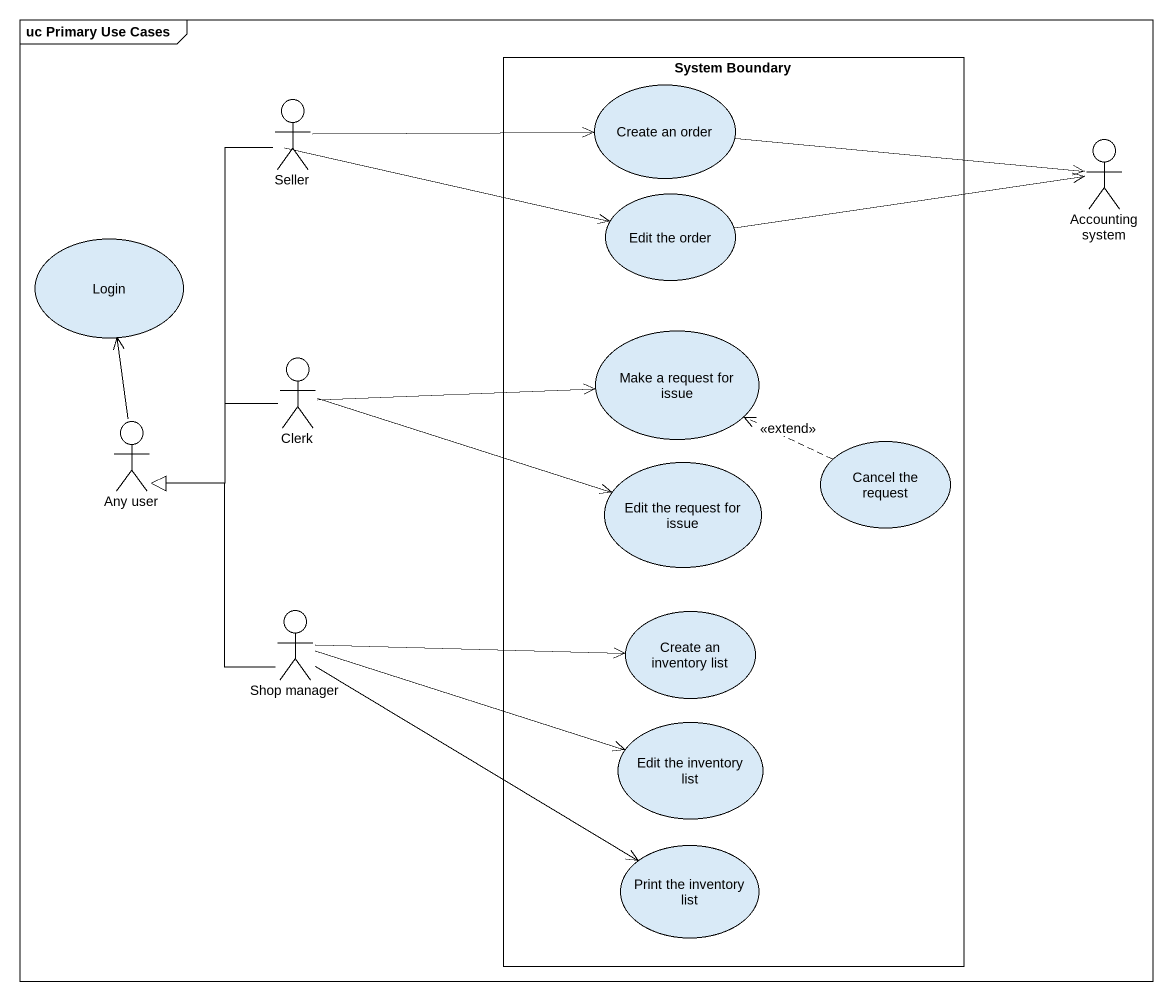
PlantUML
@startuml
mainframe uc Primary Use Cases
actor Seller
rectangle "System Boundary" as System_Boundary {
  usecase "Create an order" as Create_an_order
  usecase "Edit the order" as Edit_the_order
  usecase "Make a request for issue" as Make_a_request_for_issue
  usecase "Cancel the request" as Cancel_the_request
  usecase "Edit the request for issue" as Edit_the_request_for_issue
  usecase "Create an inventory list" as Create_an_inventory_list
  usecase "Edit the inventory list" as Edit_the_inventory_list
  usecase "Print the inventory list" as Print_the_inventory_list
}
actor "Accounting system" as Accounting_system
usecase Login
actor Clerk
actor "Any user" as Any_user
actor "Shop manager" as Shop_manager
Seller -right-> Create_an_order
Seller -right-> Edit_the_order
Seller --|> Any_user
Create_an_order -right-> Accounting_system
Edit_the_order -right-> Accounting_system
Clerk -right-> Make_a_request_for_issue
Clerk -left-|> Any_user
Clerk -right-> Edit_the_request_for_issue
Any_user -up-> Login
Cancel_the_request .left.> Make_a_request_for_issue : <<extend>>
Shop_manager -up-|> Any_user
Shop_manager -right-> Create_an_inventory_list
Shop_manager -right-> Edit_the_inventory_list
Shop_manager -right-> Print_the_inventory_list
@enduml
